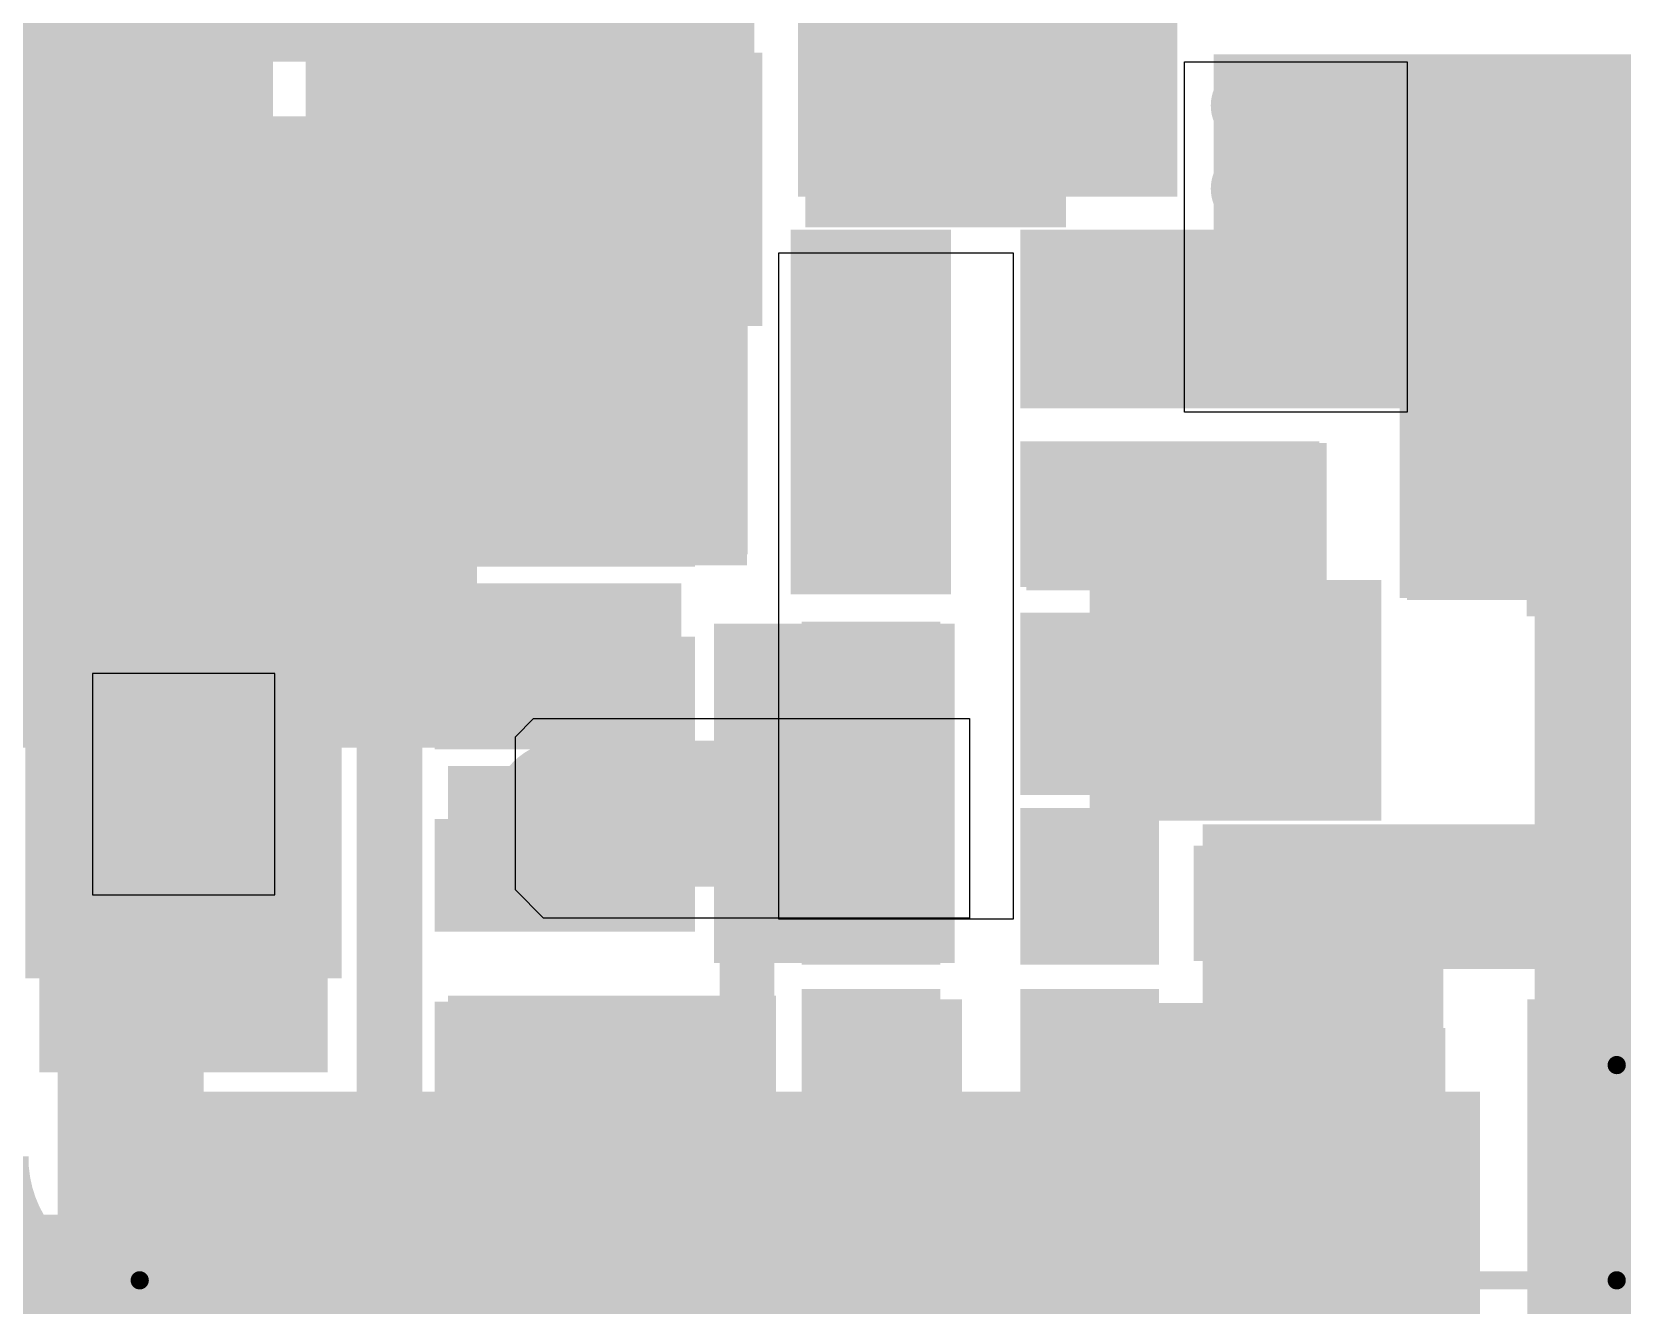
# Model space of a CAD drawing. Header units: millimetres. Extents: x -1.41 to 1.41, y -0.13 to 2.68.
# Drawn here: x 0.2249 to 0.661, y 1.9672 to 2.3162 of the extents above; entities that cross this region are included whole.
import ezdxf

# ---------------------------------------------------------------- set-up
doc = ezdxf.new("R2010")
doc.units = ezdxf.units.MM
doc.header["$MEASUREMENT"] = 0
for name, color, linetype in [('BottomLayer', 5, 'Continuous'), ('BottomPaste', 16, 'Continuous'), ('BottomSolder', 6, 'Continuous'), ('Mechanical2', 216, 'Continuous'), ('TopLayer', 1, 'Continuous'), ('TopOverlay', 2, 'Continuous'), ('TopPaste', 8, 'Continuous'), ('TopSolder', 216, 'Continuous'), ('ViaHoleLayer', 16, 'Continuous')]:
    doc.layers.add(name, color=color, linetype=linetype)

# ---------------------------------------------------------------- blocks, each defined once
blk = doc.blocks.new('SMA_B_14')
at = {"layer": 'BottomLayer'}
for points in [[(-0.12795, 0.03346), (-0.02953, 0.03346), (-0.02953, -0.03346), (-0.12795, -0.03346)], [(0.02953, 0.03346), (0.12795, 0.03346), (0.12795, -0.03346), (0.02953, -0.03346)]]:
    blk.add_hatch(color=5, dxfattribs=at).paths.add_polyline_path(points)
at = {"layer": 'BottomPaste'}
for points in [[(-0.12795, 0.03346), (-0.02953, 0.03346), (-0.02953, -0.03346), (-0.12795, -0.03346)], [(0.02953, 0.03346), (0.12795, 0.03346), (0.12795, -0.03346), (0.02953, -0.03346)]]:
    blk.add_hatch(color=16, dxfattribs=at).paths.add_polyline_path(points)
at = {"layer": 'BottomSolder'}
for points in [[(-0.13195, 0.03746), (-0.02553, 0.03746), (-0.02553, -0.03746), (-0.13195, -0.03746)], [(0.02553, 0.03746), (0.13195, 0.03746), (0.13195, -0.03746), (0.02553, -0.03746)]]:
    blk.add_hatch(color=6, dxfattribs=at).paths.add_polyline_path(points)
blk = doc.blocks.new('8_HTSOP_J_B_18')
at = {"layer": 'BottomLayer'}
for points in [[(-0.13622, 0.08642), (-0.07283, 0.08642), (-0.07283, 0.06358), (-0.13622, 0.06358)], [(0.07283, 0.08642), (0.13622, 0.08642), (0.13622, 0.06358), (0.07283, 0.06358)], [(0.03937, 0.04921), (0.03937, -0.04921), (-0.03937, -0.04921), (-0.03937, 0.04921)], [(-0.13622, 0.03642), (-0.07283, 0.03642), (-0.07283, 0.01358), (-0.13622, 0.01358)], [(0.07283, 0.03642), (0.13622, 0.03642), (0.13622, 0.01358), (0.07283, 0.01358)], [(-0.13622, -0.01358), (-0.07283, -0.01358), (-0.07283, -0.03642), (-0.13622, -0.03642)], [(0.07283, -0.01358), (0.13622, -0.01358), (0.13622, -0.03642), (0.07283, -0.03642)], [(-0.13622, -0.06358), (-0.07283, -0.06358), (-0.07283, -0.08642), (-0.13622, -0.08642)], [(0.07283, -0.06358), (0.13622, -0.06358), (0.13622, -0.08642), (0.07283, -0.08642)]]:
    blk.add_hatch(color=5, dxfattribs=at).paths.add_polyline_path(points)
at = {"layer": 'BottomPaste'}
for points in [[(-0.13622, 0.08642), (-0.07283, 0.08642), (-0.07283, 0.06358), (-0.13622, 0.06358)], [(0.07283, 0.08642), (0.13622, 0.08642), (0.13622, 0.06358), (0.07283, 0.06358)], [(-0.13622, 0.03642), (-0.07283, 0.03642), (-0.07283, 0.01358), (-0.13622, 0.01358)], [(0.07283, 0.03642), (0.13622, 0.03642), (0.13622, 0.01358), (0.07283, 0.01358)], [(-0.13622, -0.01358), (-0.07283, -0.01358), (-0.07283, -0.03642), (-0.13622, -0.03642)], [(0.07283, -0.01358), (0.13622, -0.01358), (0.13622, -0.03642), (0.07283, -0.03642)], [(-0.13622, -0.06358), (-0.07283, -0.06358), (-0.07283, -0.08642), (-0.13622, -0.08642)], [(0.07283, -0.06358), (0.13622, -0.06358), (0.13622, -0.08642), (0.07283, -0.08642)]]:
    blk.add_hatch(color=16, dxfattribs=at).paths.add_polyline_path(points)
at = {"layer": 'BottomSolder'}
for points in [[(-0.14022, 0.09042), (-0.06883, 0.09042), (-0.06883, 0.05958), (-0.14022, 0.05958)], [(0.06883, 0.09042), (0.14022, 0.09042), (0.14022, 0.05958), (0.06883, 0.05958)], [(0.04337, 0.05321), (0.04337, -0.05321), (-0.04337, -0.05321), (-0.04337, 0.05321)], [(-0.14022, 0.04042), (-0.06883, 0.04042), (-0.06883, 0.00958), (-0.14022, 0.00958)], [(0.06883, 0.04042), (0.14022, 0.04042), (0.14022, 0.00958), (0.06883, 0.00958)], [(-0.14022, -0.00958), (-0.06883, -0.00958), (-0.06883, -0.04042), (-0.14022, -0.04042)], [(0.06883, -0.00958), (0.14022, -0.00958), (0.14022, -0.04042), (0.06883, -0.04042)], [(-0.14022, -0.05958), (-0.06883, -0.05958), (-0.06883, -0.09042), (-0.14022, -0.09042)], [(0.06883, -0.05958), (0.14022, -0.05958), (0.14022, -0.09042), (0.06883, -0.09042)]]:
    blk.add_hatch(color=6, dxfattribs=at).paths.add_polyline_path(points)
at = {"layer": 'BottomPaste'}
for p, q in [((0.025, 0.03032), (-0.025, 0.03032)), ((-0.025, 0.03032), (-0.025, -0.03032)), ((0.025, -0.03032), (0.025, 0.03032)), ((-0.025, -0.03032), (0.025, -0.03032))]:
    blk.add_line(p, q, dxfattribs=at)
blk = doc.blocks.new('RES0603_B_24')
at = {"layer": 'BottomLayer'}
for points in [[(-0.045, -0.0175), (-0.045, 0.0175), (-0.015, 0.0175), (-0.015, -0.0175)], [(0.015, -0.0175), (0.015, 0.0175), (0.045, 0.0175), (0.045, -0.0175)]]:
    blk.add_hatch(color=5, dxfattribs=at).paths.add_polyline_path(points)
at = {"layer": 'BottomPaste'}
for points in [[(-0.045, -0.0175), (-0.045, 0.0175), (-0.015, 0.0175), (-0.015, -0.0175)], [(0.015, -0.0175), (0.015, 0.0175), (0.045, 0.0175), (0.045, -0.0175)]]:
    blk.add_hatch(color=16, dxfattribs=at).paths.add_polyline_path(points)
at = {"layer": 'BottomSolder'}
for points in [[(-0.049, -0.0215), (-0.049, 0.0215), (-0.011, 0.0215), (-0.011, -0.0215)], [(0.011, -0.0215), (0.011, 0.0215), (0.049, 0.0215), (0.049, -0.0215)]]:
    blk.add_hatch(color=6, dxfattribs=at).paths.add_polyline_path(points)
blk = doc.blocks.new('RES0603_B_25')
at = {"layer": 'BottomLayer'}
for points in [[(-0.045, -0.0175), (-0.045, 0.0175), (-0.015, 0.0175), (-0.015, -0.0175)], [(0.015, -0.0175), (0.015, 0.0175), (0.045, 0.0175), (0.045, -0.0175)]]:
    blk.add_hatch(color=5, dxfattribs=at).paths.add_polyline_path(points)
at = {"layer": 'BottomPaste'}
for points in [[(-0.045, -0.0175), (-0.045, 0.0175), (-0.015, 0.0175), (-0.015, -0.0175)], [(0.015, -0.0175), (0.015, 0.0175), (0.045, 0.0175), (0.045, -0.0175)]]:
    blk.add_hatch(color=16, dxfattribs=at).paths.add_polyline_path(points)
at = {"layer": 'BottomSolder'}
for points in [[(-0.049, -0.0215), (-0.049, 0.0215), (-0.011, 0.0215), (-0.011, -0.0215)], [(0.011, -0.0215), (0.011, 0.0215), (0.049, 0.0215), (0.049, -0.0215)]]:
    blk.add_hatch(color=6, dxfattribs=at).paths.add_polyline_path(points)
blk = doc.blocks.new('RES0603_B_26')
at = {"layer": 'BottomLayer'}
for points in [[(-0.045, -0.0175), (-0.045, 0.0175), (-0.015, 0.0175), (-0.015, -0.0175)], [(0.015, -0.0175), (0.015, 0.0175), (0.045, 0.0175), (0.045, -0.0175)]]:
    blk.add_hatch(color=5, dxfattribs=at).paths.add_polyline_path(points)
at = {"layer": 'BottomPaste'}
for points in [[(-0.045, -0.0175), (-0.045, 0.0175), (-0.015, 0.0175), (-0.015, -0.0175)], [(0.015, -0.0175), (0.015, 0.0175), (0.045, 0.0175), (0.045, -0.0175)]]:
    blk.add_hatch(color=16, dxfattribs=at).paths.add_polyline_path(points)
at = {"layer": 'BottomSolder'}
for points in [[(-0.049, -0.0215), (-0.049, 0.0215), (-0.011, 0.0215), (-0.011, -0.0215)], [(0.011, -0.0215), (0.011, 0.0215), (0.049, 0.0215), (0.049, -0.0215)]]:
    blk.add_hatch(color=6, dxfattribs=at).paths.add_polyline_path(points)
blk = doc.blocks.new('CAP_0603_B_52')
at = {"layer": 'BottomLayer'}
for points in [[(-0.045, -0.0175), (-0.045, 0.0175), (-0.015, 0.0175), (-0.015, -0.0175)], [(0.015, -0.0175), (0.015, 0.0175), (0.045, 0.0175), (0.045, -0.0175)]]:
    blk.add_hatch(color=5, dxfattribs=at).paths.add_polyline_path(points)
at = {"layer": 'BottomPaste'}
for points in [[(-0.045, -0.0175), (-0.045, 0.0175), (-0.015, 0.0175), (-0.015, -0.0175)], [(0.015, -0.0175), (0.015, 0.0175), (0.045, 0.0175), (0.045, -0.0175)]]:
    blk.add_hatch(color=16, dxfattribs=at).paths.add_polyline_path(points)
at = {"layer": 'BottomSolder'}
for points in [[(-0.04736, -0.01986), (-0.04736, 0.01986), (-0.01264, 0.01986), (-0.01264, -0.01986)], [(0.01264, -0.01986), (0.01264, 0.01986), (0.04736, 0.01986), (0.04736, -0.01986)]]:
    blk.add_hatch(color=6, dxfattribs=at).paths.add_polyline_path(points)
blk = doc.blocks.new('CAP_0603_B_54')
at = {"layer": 'BottomLayer'}
for points in [[(-0.045, -0.0175), (-0.045, 0.0175), (-0.015, 0.0175), (-0.015, -0.0175)], [(0.015, -0.0175), (0.015, 0.0175), (0.045, 0.0175), (0.045, -0.0175)]]:
    blk.add_hatch(color=5, dxfattribs=at).paths.add_polyline_path(points)
at = {"layer": 'BottomPaste'}
for points in [[(-0.045, -0.0175), (-0.045, 0.0175), (-0.015, 0.0175), (-0.015, -0.0175)], [(0.015, -0.0175), (0.015, 0.0175), (0.045, 0.0175), (0.045, -0.0175)]]:
    blk.add_hatch(color=16, dxfattribs=at).paths.add_polyline_path(points)
at = {"layer": 'BottomSolder'}
for points in [[(-0.04736, -0.01986), (-0.04736, 0.01986), (-0.01264, 0.01986), (-0.01264, -0.01986)], [(0.01264, -0.01986), (0.01264, 0.01986), (0.04736, 0.01986), (0.04736, -0.01986)]]:
    blk.add_hatch(color=6, dxfattribs=at).paths.add_polyline_path(points)
blk = doc.blocks.new('CAP1206_B_107')
at = {"layer": 'BottomLayer'}
for points in [[(-0.08, 0.035), (-0.02, 0.035), (-0.02, -0.035), (-0.08, -0.035)], [(0.02, 0.035), (0.08, 0.035), (0.08, -0.035), (0.02, -0.035)]]:
    blk.add_hatch(color=5, dxfattribs=at).paths.add_polyline_path(points)
at = {"layer": 'BottomPaste'}
for points in [[(-0.08, 0.035), (-0.02, 0.035), (-0.02, -0.035), (-0.08, -0.035)], [(0.02, 0.035), (0.08, 0.035), (0.08, -0.035), (0.02, -0.035)]]:
    blk.add_hatch(color=16, dxfattribs=at).paths.add_polyline_path(points)
at = {"layer": 'BottomSolder'}
for points in [[(-0.084, 0.039), (-0.016, 0.039), (-0.016, -0.039), (-0.084, -0.039)], [(0.016, 0.039), (0.084, 0.039), (0.084, -0.039), (0.016, -0.039)]]:
    blk.add_hatch(color=6, dxfattribs=at).paths.add_polyline_path(points)
blk = doc.blocks.new('SLF12575T_221M1R3_PF_126')
at = {"layer": 'TopLayer'}
for points in [[(-0.26969, 0.06299), (-0.16732, 0.06299), (-0.16732, -0.06299), (-0.26969, -0.06299)], [(0.16732, 0.06299), (0.26969, 0.06299), (0.26969, -0.06299), (0.16732, -0.06299)]]:
    blk.add_hatch(color=1, dxfattribs=at).paths.add_polyline_path(points)
at = {"layer": 'TopPaste'}
for points in [[(-0.26969, 0.06299), (-0.16732, 0.06299), (-0.16732, -0.06299), (-0.26969, -0.06299)], [(0.16732, 0.06299), (0.26969, 0.06299), (0.26969, -0.06299), (0.16732, -0.06299)]]:
    blk.add_hatch(color=8, dxfattribs=at).paths.add_polyline_path(points)
at = {"layer": 'TopSolder'}
for points in [[(-0.27369, 0.06699), (-0.16332, 0.06699), (-0.16332, -0.06699), (-0.27369, -0.06699)], [(0.16332, 0.06699), (0.27369, 0.06699), (0.27369, -0.06699), (0.16332, -0.06699)]]:
    blk.add_hatch(color=216, dxfattribs=at).paths.add_polyline_path(points)
at = {"layer": 'TopOverlay', "const_width": 0.005}
for points in [[(-0.188, 0.249), (-0.188, 0.19)], [(0.217, 0.249), (-0.188, 0.249)], [(-0.188, 0.19), (-0.248, 0.19)]]:
    blk.add_lwpolyline(points, dxfattribs=at)
at = {"layer": 'TopOverlay', "const_width": 0.0025}
for points in [[(-0.18925, 0.249, 1), (-0.18675, 0.249, 1)], [(-0.18925, 0.249, 1), (-0.18675, 0.249, 1)], [(0.21575, 0.249, 1), (0.21825, 0.249, 1)], [(0.21575, 0.249, 1), (0.21825, 0.249, 1)], [(-0.18925, 0.19, 1), (-0.18675, 0.19, 1)], [(-0.18925, 0.19, 1), (-0.18675, 0.19, 1)]]:
    blk.add_lwpolyline(points, format="xyb", close=True, dxfattribs=at)
at = {"layer": 'TopOverlay', "const_width": 0.005}
blk.add_lwpolyline([(0.217, 0.249, -0.414214), (0.25, 0.215)], format="xyb", dxfattribs=at)
blk = doc.blocks.new('RES0603_B_155')
at = {"layer": 'BottomLayer'}
for points in [[(-0.045, -0.0175), (-0.045, 0.0175), (-0.015, 0.0175), (-0.015, -0.0175)], [(0.015, -0.0175), (0.015, 0.0175), (0.045, 0.0175), (0.045, -0.0175)]]:
    blk.add_hatch(color=5, dxfattribs=at).paths.add_polyline_path(points)
at = {"layer": 'BottomPaste'}
for points in [[(-0.045, -0.0175), (-0.045, 0.0175), (-0.015, 0.0175), (-0.015, -0.0175)], [(0.015, -0.0175), (0.015, 0.0175), (0.045, 0.0175), (0.045, -0.0175)]]:
    blk.add_hatch(color=16, dxfattribs=at).paths.add_polyline_path(points)
at = {"layer": 'BottomSolder'}
for points in [[(-0.049, -0.0215), (-0.049, 0.0215), (-0.011, 0.0215), (-0.011, -0.0215)], [(0.011, -0.0215), (0.011, 0.0215), (0.049, 0.0215), (0.049, -0.0215)]]:
    blk.add_hatch(color=6, dxfattribs=at).paths.add_polyline_path(points)
blk = doc.blocks.new('SOIC_8_B_162')
at = {"layer": 'BottomLayer'}
for points in [[(-0.13681, 0.06319), (-0.13681, 0.08681), (-0.07579, 0.08681), (-0.07579, 0.06319)], [(0.07579, 0.06319), (0.07579, 0.08681), (0.13681, 0.08681), (0.13681, 0.06319)], [(-0.13681, 0.01319), (-0.13681, 0.03681), (-0.07579, 0.03681), (-0.07579, 0.01319)], [(0.07579, 0.01319), (0.07579, 0.03681), (0.13681, 0.03681), (0.13681, 0.01319)], [(-0.13681, -0.03681), (-0.13681, -0.01319), (-0.07579, -0.01319), (-0.07579, -0.03681)], [(0.07579, -0.03681), (0.07579, -0.01319), (0.13681, -0.01319), (0.13681, -0.03681)], [(-0.13681, -0.08681), (-0.13681, -0.06319), (-0.07579, -0.06319), (-0.07579, -0.08681)], [(0.07579, -0.08681), (0.07579, -0.06319), (0.13681, -0.06319), (0.13681, -0.08681)]]:
    blk.add_hatch(color=5, dxfattribs=at).paths.add_polyline_path(points)
at = {"layer": 'BottomPaste'}
for points in [[(-0.13681, 0.06319), (-0.13681, 0.08681), (-0.07579, 0.08681), (-0.07579, 0.06319)], [(0.07579, 0.06319), (0.07579, 0.08681), (0.13681, 0.08681), (0.13681, 0.06319)], [(-0.13681, 0.01319), (-0.13681, 0.03681), (-0.07579, 0.03681), (-0.07579, 0.01319)], [(0.07579, 0.01319), (0.07579, 0.03681), (0.13681, 0.03681), (0.13681, 0.01319)], [(-0.13681, -0.03681), (-0.13681, -0.01319), (-0.07579, -0.01319), (-0.07579, -0.03681)], [(0.07579, -0.03681), (0.07579, -0.01319), (0.13681, -0.01319), (0.13681, -0.03681)], [(-0.13681, -0.08681), (-0.13681, -0.06319), (-0.07579, -0.06319), (-0.07579, -0.08681)], [(0.07579, -0.08681), (0.07579, -0.06319), (0.13681, -0.06319), (0.13681, -0.08681)]]:
    blk.add_hatch(color=16, dxfattribs=at).paths.add_polyline_path(points)
at = {"layer": 'BottomSolder'}
for points in [[(-0.14081, 0.05919), (-0.14081, 0.09081), (-0.07179, 0.09081), (-0.07179, 0.05919)], [(0.07179, 0.05919), (0.07179, 0.09081), (0.14081, 0.09081), (0.14081, 0.05919)], [(-0.14081, 0.00919), (-0.14081, 0.04081), (-0.07179, 0.04081), (-0.07179, 0.00919)], [(0.07179, 0.00919), (0.07179, 0.04081), (0.14081, 0.04081), (0.14081, 0.00919)], [(-0.14081, -0.04081), (-0.14081, -0.00919), (-0.07179, -0.00919), (-0.07179, -0.04081)], [(0.07179, -0.04081), (0.07179, -0.00919), (0.14081, -0.00919), (0.14081, -0.04081)], [(-0.14081, -0.09081), (-0.14081, -0.05919), (-0.07179, -0.05919), (-0.07179, -0.09081)], [(0.07179, -0.09081), (0.07179, -0.05919), (0.14081, -0.05919), (0.14081, -0.09081)]]:
    blk.add_hatch(color=6, dxfattribs=at).paths.add_polyline_path(points)

msp = doc.modelspace()

# ---------------------------------------------------------------- hatches: boundary and pattern name
at = {"layer": 'BottomLayer'}
for points in [[(0.3, 2.173), (0.42117, 2.173), (0.42117, 2.543), (0.3, 2.543)], [(0.435, 2.271), (0.539, 2.271), (0.539, 2.326), (0.435, 2.326)], [(-0.02, 2.238), (0.291, 2.238), (0.291, 2.311), (-0.02, 2.311)], [(0.227, 2.152), (0.291, 2.152), (0.291, 2.309), (0.227, 2.309)], [(0.549, 2.216), (0.706, 2.216), (0.706, 2.31), (0.549, 2.31)], [(0.6, 2.165), (0.638, 2.165), (0.638, 2.308), (0.6, 2.308)], [(0.433, 2.162), (0.477, 2.162), (0.477, 2.262), (0.433, 2.262)], [(0.605, 2.262), (0.496, 2.262), (0.496, 2.213), (0.605, 2.213)], [(0.6, 2.161), (0.706, 2.161), (0.706, 2.218), (0.6, 2.218)], [(0.496, 2.164), (0.578, 2.164), (0.578, 2.204), (0.496, 2.204)], [(0.339, 2.123), (0.403, 2.123), (0.403, 2.165), (0.339, 2.165)], [(0.496, 2.107), (0.59, 2.107), (0.59, 2.157), (0.496, 2.157)], [(0.412, 2.061), (0.478, 2.061), (0.478, 2.154), (0.412, 2.154)], [(0.339, 2.073), (0.403, 2.073), (0.403, 2.115), (0.339, 2.115)], [(0.227, 2.031), (0.306, 2.031), (0.306, 2.103), (0.227, 2.103)], [(0.546, 2.05937), (0.823, 2.05937), (0.823, 2.099), (0.546, 2.099)], [(0.546, 2.02737), (0.612, 2.02737), (0.612, 2.09637), (0.546, 2.09637)], [(0.339, 2), (0.429, 2), (0.429, 2.052), (0.339, 2.052)], [(0.48, 1.91537), (0.48, 2.051), (0.437, 2.051), (0.437, 1.91537)], [(0.497, 2.013), (0.612, 2.013), (0.612, 2.05), (0.497, 2.05)], [(0.635, 1.964), (0.745, 1.964), (0.745, 2.051), (0.635, 2.051)], [(0.614, 1.99871), (0.438, 1.99871), (0.438, 1.954), (0.614, 1.954)]]:
    msp.add_hatch(color=5, dxfattribs=at).paths.add_polyline_path(points)
h = msp.add_hatch(color=5, dxfattribs=at)
edge = h.paths.add_edge_path()
edge.add_arc((0.45387, 2.308), 0.01181, 0, 360)
h = msp.add_hatch(color=5, dxfattribs=at)
edge = h.paths.add_edge_path()
edge.add_arc((0.47999, 2.308), 0.01181, 0, 360)
h = msp.add_hatch(color=5, dxfattribs=at)
edge = h.paths.add_edge_path()
edge.add_arc((0.56, 2.296), 0.01181, 0, 360)
h = msp.add_hatch(color=5, dxfattribs=at)
edge = h.paths.add_edge_path()
edge.add_arc((0.584, 2.296), 0.01181, 0, 360)
h = msp.add_hatch(color=5, dxfattribs=at)
edge = h.paths.add_edge_path()
edge.add_arc((0.45387, 2.283), 0.01181, 0, 360)
h = msp.add_hatch(color=5, dxfattribs=at)
edge = h.paths.add_edge_path()
edge.add_arc((0.47999, 2.283), 0.01181, 0, 360)
h = msp.add_hatch(color=5, dxfattribs=at)
edge = h.paths.add_edge_path()
edge.add_arc((0.56, 2.27322), 0.01181, 0, 360)
h = msp.add_hatch(color=5, dxfattribs=at)
edge = h.paths.add_edge_path()
edge.add_arc((0.584, 2.27322), 0.01181, 0, 360)
h = msp.add_hatch(color=5, dxfattribs=at)
edge = h.paths.add_edge_path()
edge.add_arc((0.56, 2.25044), 0.01181, 0, 360)
h = msp.add_hatch(color=5, dxfattribs=at)
edge = h.paths.add_edge_path()
edge.add_arc((0.584, 2.25044), 0.01181, 0, 360)
h = msp.add_hatch(color=5, dxfattribs=at)
edge = h.paths.add_edge_path()
edge.add_arc((0.45531, 2.24347), 0.01181, 0, 360)
h = msp.add_hatch(color=5, dxfattribs=at)
edge = h.paths.add_edge_path()
edge.add_arc((0.56, 2.22766), 0.01181, 0, 360)
h = msp.add_hatch(color=5, dxfattribs=at)
edge = h.paths.add_edge_path()
edge.add_arc((0.584, 2.22766), 0.01181, 0, 360)
h = msp.add_hatch(color=5, dxfattribs=at)
edge = h.paths.add_edge_path()
edge.add_arc((0.455, 2.216), 0.01181, 0, 360)
h = msp.add_hatch(color=5, dxfattribs=at)
edge = h.paths.add_edge_path()
edge.add_arc((0.37106, 2.15094), 0.01181, 0, 360)
h = msp.add_hatch(color=5, dxfattribs=at)
edge = h.paths.add_edge_path()
edge.add_arc((0.548, 2.144), 0.01181, 0, 360)
h = msp.add_hatch(color=5, dxfattribs=at)
edge = h.paths.add_edge_path()
edge.add_arc((0.574, 2.144), 0.01181, 0, 360)
h = msp.add_hatch(color=5, dxfattribs=at)
edge = h.paths.add_edge_path()
edge.add_arc((0.548, 2.119), 0.01181, 0, 360)
h = msp.add_hatch(color=5, dxfattribs=at)
edge = h.paths.add_edge_path()
edge.add_arc((0.574, 2.119), 0.01181, 0, 360)
h = msp.add_hatch(color=5, dxfattribs=at)
edge = h.paths.add_edge_path()
edge.add_arc((0.2918, 2.10084), 0.01181, 0, 360)
h = msp.add_hatch(color=5, dxfattribs=at)
edge = h.paths.add_edge_path()
edge.add_arc((0.37106, 2.10194), 0.01181, 0, 360)
h = msp.add_hatch(color=5, dxfattribs=at)
edge = h.paths.add_edge_path()
edge.add_arc((0.515, 2.081), 0.01181, 0, 360)
h = msp.add_hatch(color=5, dxfattribs=at)
edge = h.paths.add_edge_path()
edge.add_arc((0.2918, 2.07592), 0.01181, 0, 360)
h = msp.add_hatch(color=5, dxfattribs=at)
edge = h.paths.add_edge_path()
edge.add_arc((0.2918, 2.051), 0.01181, 0, 360)
h = msp.add_hatch(color=5, dxfattribs=at)
edge = h.paths.add_edge_path()
edge.add_arc((0.648, 2.033), 0.01181, 0, 360)
h = msp.add_hatch(color=5, dxfattribs=at)
edge = h.paths.add_edge_path()
edge.add_arc((0.648, 2.0075), 0.01181, 0, 360)
h = msp.add_hatch(color=5, dxfattribs=at)
edge = h.paths.add_edge_path()
edge.add_arc((0.648, 1.982), 0.01181, 0, 360)
at = {"layer": 'BottomSolder'}
h = msp.add_hatch(color=6, dxfattribs=at)
edge = h.paths.add_edge_path()
edge.add_arc((0.45387, 2.308), 0.00591, 0, 360)
h = msp.add_hatch(color=6, dxfattribs=at)
edge = h.paths.add_edge_path()
edge.add_arc((0.47999, 2.308), 0.00591, 0, 360)
h = msp.add_hatch(color=6, dxfattribs=at)
edge = h.paths.add_edge_path()
edge.add_arc((0.56, 2.296), 0.00591, 0, 360)
h = msp.add_hatch(color=6, dxfattribs=at)
edge = h.paths.add_edge_path()
edge.add_arc((0.584, 2.296), 0.00591, 0, 360)
h = msp.add_hatch(color=6, dxfattribs=at)
edge = h.paths.add_edge_path()
edge.add_arc((0.45387, 2.283), 0.00591, 0, 360)
h = msp.add_hatch(color=6, dxfattribs=at)
edge = h.paths.add_edge_path()
edge.add_arc((0.47999, 2.283), 0.00591, 0, 360)
h = msp.add_hatch(color=6, dxfattribs=at)
edge = h.paths.add_edge_path()
edge.add_arc((0.56, 2.27322), 0.00591, 0, 360)
h = msp.add_hatch(color=6, dxfattribs=at)
edge = h.paths.add_edge_path()
edge.add_arc((0.584, 2.27322), 0.00591, 0, 360)
h = msp.add_hatch(color=6, dxfattribs=at)
edge = h.paths.add_edge_path()
edge.add_arc((0.56, 2.25044), 0.00591, 0, 360)
h = msp.add_hatch(color=6, dxfattribs=at)
edge = h.paths.add_edge_path()
edge.add_arc((0.584, 2.25044), 0.00591, 0, 360)
h = msp.add_hatch(color=6, dxfattribs=at)
edge = h.paths.add_edge_path()
edge.add_arc((0.45531, 2.24347), 0.00591, 0, 360)
h = msp.add_hatch(color=6, dxfattribs=at)
edge = h.paths.add_edge_path()
edge.add_arc((0.56, 2.22766), 0.00591, 0, 360)
h = msp.add_hatch(color=6, dxfattribs=at)
edge = h.paths.add_edge_path()
edge.add_arc((0.584, 2.22766), 0.00591, 0, 360)
h = msp.add_hatch(color=6, dxfattribs=at)
edge = h.paths.add_edge_path()
edge.add_arc((0.455, 2.216), 0.00591, 0, 360)
h = msp.add_hatch(color=6, dxfattribs=at)
edge = h.paths.add_edge_path()
edge.add_arc((0.37106, 2.15094), 0.00591, 0, 360)
h = msp.add_hatch(color=6, dxfattribs=at)
edge = h.paths.add_edge_path()
edge.add_arc((0.548, 2.144), 0.00591, 0, 360)
h = msp.add_hatch(color=6, dxfattribs=at)
edge = h.paths.add_edge_path()
edge.add_arc((0.574, 2.144), 0.00591, 0, 360)
h = msp.add_hatch(color=6, dxfattribs=at)
edge = h.paths.add_edge_path()
edge.add_arc((0.548, 2.119), 0.00591, 0, 360)
h = msp.add_hatch(color=6, dxfattribs=at)
edge = h.paths.add_edge_path()
edge.add_arc((0.574, 2.119), 0.00591, 0, 360)
h = msp.add_hatch(color=6, dxfattribs=at)
edge = h.paths.add_edge_path()
edge.add_arc((0.2918, 2.10084), 0.00591, 0, 360)
h = msp.add_hatch(color=6, dxfattribs=at)
edge = h.paths.add_edge_path()
edge.add_arc((0.37106, 2.10194), 0.00591, 0, 360)
h = msp.add_hatch(color=6, dxfattribs=at)
edge = h.paths.add_edge_path()
edge.add_arc((0.515, 2.081), 0.00591, 0, 360)
h = msp.add_hatch(color=6, dxfattribs=at)
edge = h.paths.add_edge_path()
edge.add_arc((0.2918, 2.07592), 0.00591, 0, 360)
h = msp.add_hatch(color=6, dxfattribs=at)
edge = h.paths.add_edge_path()
edge.add_arc((0.2918, 2.051), 0.00591, 0, 360)
h = msp.add_hatch(color=6, dxfattribs=at)
edge = h.paths.add_edge_path()
edge.add_arc((0.648, 2.033), 0.00591, 0, 360)
h = msp.add_hatch(color=6, dxfattribs=at)
edge = h.paths.add_edge_path()
edge.add_arc((0.648, 2.0075), 0.00591, 0, 360)
h = msp.add_hatch(color=6, dxfattribs=at)
edge = h.paths.add_edge_path()
edge.add_arc((0.648, 1.982), 0.00591, 0, 360)
at = {"layer": 'TopLayer'}
for points in [[(0.219, 2.308), (0.304, 2.308), (0.304, 2.499), (0.219, 2.499)], [(0.423, 2.308), (0.423, 2.396), (0.242, 2.396), (0.242, 2.308)], [(0.437, 2.26266), (0.5085, 2.26266), (0.5085, 2.372), (0.437, 2.372)], [(0.637, 1.968), (0.768, 1.968), (0.768, 2.306), (0.637, 2.306)], [(0.2, 2.12), (0.347, 2.12), (0.347, 2.293), (0.2, 2.293)], [(0.34, 2.17), (0.421, 2.17), (0.421, 2.293), (0.34, 2.293)], [(0.515, 2.1), (0.595, 2.1), (0.595, 2.166), (0.515, 2.166)], [(0.26787, 2.02572), (0.26787, 1.902), (0.622, 1.902), (0.622, 2.02572)], [(0.29, 1.748), (0.29, 1.992), (0.206, 1.992), (0.206, 1.748)]]:
    msp.add_hatch(color=1, dxfattribs=at).paths.add_polyline_path(points)
h = msp.add_hatch(color=1, dxfattribs=at)
edge = h.paths.add_edge_path()
edge.add_arc((0.45387, 2.308), 0.01181, 0, 360)
h = msp.add_hatch(color=1, dxfattribs=at)
edge = h.paths.add_edge_path()
edge.add_arc((0.47999, 2.308), 0.01181, 0, 360)
h = msp.add_hatch(color=1, dxfattribs=at)
edge = h.paths.add_edge_path()
edge.add_arc((0.56, 2.296), 0.01181, 0, 360)
h = msp.add_hatch(color=1, dxfattribs=at)
edge = h.paths.add_edge_path()
edge.add_arc((0.584, 2.296), 0.01181, 0, 360)
h = msp.add_hatch(color=1, dxfattribs=at)
edge = h.paths.add_edge_path()
edge.add_arc((0.45387, 2.283), 0.01181, 0, 360)
h = msp.add_hatch(color=1, dxfattribs=at)
edge = h.paths.add_edge_path()
edge.add_arc((0.47999, 2.283), 0.01181, 0, 360)
h = msp.add_hatch(color=1, dxfattribs=at)
edge = h.paths.add_edge_path()
edge.add_arc((0.56, 2.27322), 0.01181, 0, 360)
h = msp.add_hatch(color=1, dxfattribs=at)
edge = h.paths.add_edge_path()
edge.add_arc((0.584, 2.27322), 0.01181, 0, 360)
h = msp.add_hatch(color=1, dxfattribs=at)
edge = h.paths.add_edge_path()
edge.add_arc((0.56, 2.25044), 0.01181, 0, 360)
h = msp.add_hatch(color=1, dxfattribs=at)
edge = h.paths.add_edge_path()
edge.add_arc((0.584, 2.25044), 0.01181, 0, 360)
h = msp.add_hatch(color=1, dxfattribs=at)
edge = h.paths.add_edge_path()
edge.add_arc((0.45531, 2.24347), 0.01181, 0, 360)
h = msp.add_hatch(color=1, dxfattribs=at)
edge = h.paths.add_edge_path()
edge.add_arc((0.56, 2.22766), 0.01181, 0, 360)
h = msp.add_hatch(color=1, dxfattribs=at)
edge = h.paths.add_edge_path()
edge.add_arc((0.584, 2.22766), 0.01181, 0, 360)
h = msp.add_hatch(color=1, dxfattribs=at)
edge = h.paths.add_edge_path()
edge.add_arc((0.455, 2.216), 0.01181, 0, 360)
h = msp.add_hatch(color=1, dxfattribs=at)
edge = h.paths.add_edge_path()
edge.add_arc((0.37106, 2.15094), 0.01181, 0, 360)
h = msp.add_hatch(color=1, dxfattribs=at)
edge = h.paths.add_edge_path()
edge.add_arc((0.548, 2.144), 0.01181, 0, 360)
h = msp.add_hatch(color=1, dxfattribs=at)
edge = h.paths.add_edge_path()
edge.add_arc((0.574, 2.144), 0.01181, 0, 360)
h = msp.add_hatch(color=1, dxfattribs=at)
edge = h.paths.add_edge_path()
edge.add_arc((0.548, 2.119), 0.01181, 0, 360)
h = msp.add_hatch(color=1, dxfattribs=at)
edge = h.paths.add_edge_path()
edge.add_arc((0.574, 2.119), 0.01181, 0, 360)
h = msp.add_hatch(color=1, dxfattribs=at)
edge = h.paths.add_edge_path()
edge.add_arc((0.2918, 2.10084), 0.01181, 0, 360)
h = msp.add_hatch(color=1, dxfattribs=at)
edge = h.paths.add_edge_path()
edge.add_arc((0.37106, 2.10194), 0.01181, 0, 360)
h = msp.add_hatch(color=1, dxfattribs=at)
edge = h.paths.add_edge_path()
edge.add_arc((0.515, 2.081), 0.01181, 0, 360)
h = msp.add_hatch(color=1, dxfattribs=at)
edge = h.paths.add_edge_path()
edge.add_arc((0.2918, 2.07592), 0.01181, 0, 360)
h = msp.add_hatch(color=1, dxfattribs=at)
edge = h.paths.add_edge_path()
edge.add_arc((0.2918, 2.051), 0.01181, 0, 360)
h = msp.add_hatch(color=1, dxfattribs=at)
edge = h.paths.add_edge_path()
edge.add_arc((0.648, 2.033), 0.01181, 0, 360)
h = msp.add_hatch(color=1, dxfattribs=at)
edge = h.paths.add_edge_path()
edge.add_arc((0.648, 2.0075), 0.01181, 0, 360)
h = msp.add_hatch(color=1, dxfattribs=at)
edge = h.paths.add_edge_path()
edge.add_arc((0.648, 1.982), 0.01181, 0, 360)
at = {"layer": 'TopSolder'}
h = msp.add_hatch(color=216, dxfattribs=at)
edge = h.paths.add_edge_path()
edge.add_arc((0.45387, 2.308), 0.00591, 0, 360)
h = msp.add_hatch(color=216, dxfattribs=at)
edge = h.paths.add_edge_path()
edge.add_arc((0.47999, 2.308), 0.00591, 0, 360)
h = msp.add_hatch(color=216, dxfattribs=at)
edge = h.paths.add_edge_path()
edge.add_arc((0.56, 2.296), 0.00591, 0, 360)
h = msp.add_hatch(color=216, dxfattribs=at)
edge = h.paths.add_edge_path()
edge.add_arc((0.584, 2.296), 0.00591, 0, 360)
h = msp.add_hatch(color=216, dxfattribs=at)
edge = h.paths.add_edge_path()
edge.add_arc((0.45387, 2.283), 0.00591, 0, 360)
h = msp.add_hatch(color=216, dxfattribs=at)
edge = h.paths.add_edge_path()
edge.add_arc((0.47999, 2.283), 0.00591, 0, 360)
h = msp.add_hatch(color=216, dxfattribs=at)
edge = h.paths.add_edge_path()
edge.add_arc((0.56, 2.27322), 0.00591, 0, 360)
h = msp.add_hatch(color=216, dxfattribs=at)
edge = h.paths.add_edge_path()
edge.add_arc((0.584, 2.27322), 0.00591, 0, 360)
h = msp.add_hatch(color=216, dxfattribs=at)
edge = h.paths.add_edge_path()
edge.add_arc((0.56, 2.25044), 0.00591, 0, 360)
h = msp.add_hatch(color=216, dxfattribs=at)
edge = h.paths.add_edge_path()
edge.add_arc((0.584, 2.25044), 0.00591, 0, 360)
h = msp.add_hatch(color=216, dxfattribs=at)
edge = h.paths.add_edge_path()
edge.add_arc((0.45531, 2.24347), 0.00591, 0, 360)
h = msp.add_hatch(color=216, dxfattribs=at)
edge = h.paths.add_edge_path()
edge.add_arc((0.56, 2.22766), 0.00591, 0, 360)
h = msp.add_hatch(color=216, dxfattribs=at)
edge = h.paths.add_edge_path()
edge.add_arc((0.584, 2.22766), 0.00591, 0, 360)
h = msp.add_hatch(color=216, dxfattribs=at)
edge = h.paths.add_edge_path()
edge.add_arc((0.455, 2.216), 0.00591, 0, 360)
h = msp.add_hatch(color=216, dxfattribs=at)
edge = h.paths.add_edge_path()
edge.add_arc((0.37106, 2.15094), 0.00591, 0, 360)
h = msp.add_hatch(color=216, dxfattribs=at)
edge = h.paths.add_edge_path()
edge.add_arc((0.548, 2.144), 0.00591, 0, 360)
h = msp.add_hatch(color=216, dxfattribs=at)
edge = h.paths.add_edge_path()
edge.add_arc((0.574, 2.144), 0.00591, 0, 360)
h = msp.add_hatch(color=216, dxfattribs=at)
edge = h.paths.add_edge_path()
edge.add_arc((0.548, 2.119), 0.00591, 0, 360)
h = msp.add_hatch(color=216, dxfattribs=at)
edge = h.paths.add_edge_path()
edge.add_arc((0.574, 2.119), 0.00591, 0, 360)
h = msp.add_hatch(color=216, dxfattribs=at)
edge = h.paths.add_edge_path()
edge.add_arc((0.2918, 2.10084), 0.00591, 0, 360)
h = msp.add_hatch(color=216, dxfattribs=at)
edge = h.paths.add_edge_path()
edge.add_arc((0.37106, 2.10194), 0.00591, 0, 360)
h = msp.add_hatch(color=216, dxfattribs=at)
edge = h.paths.add_edge_path()
edge.add_arc((0.515, 2.081), 0.00591, 0, 360)
h = msp.add_hatch(color=216, dxfattribs=at)
edge = h.paths.add_edge_path()
edge.add_arc((0.2918, 2.07592), 0.00591, 0, 360)
h = msp.add_hatch(color=216, dxfattribs=at)
edge = h.paths.add_edge_path()
edge.add_arc((0.2918, 2.051), 0.00591, 0, 360)
h = msp.add_hatch(color=216, dxfattribs=at)
edge = h.paths.add_edge_path()
edge.add_arc((0.648, 2.033), 0.00591, 0, 360)
h = msp.add_hatch(color=216, dxfattribs=at)
edge = h.paths.add_edge_path()
edge.add_arc((0.648, 2.0075), 0.00591, 0, 360)
h = msp.add_hatch(color=216, dxfattribs=at)
edge = h.paths.add_edge_path()
edge.add_arc((0.648, 1.982), 0.00591, 0, 360)
at = {"layer": 'ViaHoleLayer'}
h = msp.add_hatch(color=16, dxfattribs=at)
edge = h.paths.add_edge_path()
edge.add_arc((0.45387, 2.308), 0.00591, 0, 360)
h = msp.add_hatch(color=16, dxfattribs=at)
edge = h.paths.add_edge_path()
edge.add_arc((0.47999, 2.308), 0.00591, 0, 360)
h = msp.add_hatch(color=16, dxfattribs=at)
edge = h.paths.add_edge_path()
edge.add_arc((0.56, 2.296), 0.00591, 0, 360)
h = msp.add_hatch(color=16, dxfattribs=at)
edge = h.paths.add_edge_path()
edge.add_arc((0.584, 2.296), 0.00591, 0, 360)
h = msp.add_hatch(color=16, dxfattribs=at)
edge = h.paths.add_edge_path()
edge.add_arc((0.45387, 2.283), 0.00591, 0, 360)
h = msp.add_hatch(color=16, dxfattribs=at)
edge = h.paths.add_edge_path()
edge.add_arc((0.47999, 2.283), 0.00591, 0, 360)
h = msp.add_hatch(color=16, dxfattribs=at)
edge = h.paths.add_edge_path()
edge.add_arc((0.56, 2.27322), 0.00591, 0, 360)
h = msp.add_hatch(color=16, dxfattribs=at)
edge = h.paths.add_edge_path()
edge.add_arc((0.584, 2.27322), 0.00591, 0, 360)
h = msp.add_hatch(color=16, dxfattribs=at)
edge = h.paths.add_edge_path()
edge.add_arc((0.56, 2.25044), 0.00591, 0, 360)
h = msp.add_hatch(color=16, dxfattribs=at)
edge = h.paths.add_edge_path()
edge.add_arc((0.584, 2.25044), 0.00591, 0, 360)
h = msp.add_hatch(color=16, dxfattribs=at)
edge = h.paths.add_edge_path()
edge.add_arc((0.45531, 2.24347), 0.00591, 0, 360)
h = msp.add_hatch(color=16, dxfattribs=at)
edge = h.paths.add_edge_path()
edge.add_arc((0.56, 2.22766), 0.00591, 0, 360)
h = msp.add_hatch(color=16, dxfattribs=at)
edge = h.paths.add_edge_path()
edge.add_arc((0.584, 2.22766), 0.00591, 0, 360)
h = msp.add_hatch(color=16, dxfattribs=at)
edge = h.paths.add_edge_path()
edge.add_arc((0.455, 2.216), 0.00591, 0, 360)
h = msp.add_hatch(color=16, dxfattribs=at)
edge = h.paths.add_edge_path()
edge.add_arc((0.37106, 2.15094), 0.00591, 0, 360)
h = msp.add_hatch(color=16, dxfattribs=at)
edge = h.paths.add_edge_path()
edge.add_arc((0.548, 2.144), 0.00591, 0, 360)
h = msp.add_hatch(color=16, dxfattribs=at)
edge = h.paths.add_edge_path()
edge.add_arc((0.574, 2.144), 0.00591, 0, 360)
h = msp.add_hatch(color=16, dxfattribs=at)
edge = h.paths.add_edge_path()
edge.add_arc((0.548, 2.119), 0.00591, 0, 360)
h = msp.add_hatch(color=16, dxfattribs=at)
edge = h.paths.add_edge_path()
edge.add_arc((0.574, 2.119), 0.00591, 0, 360)
h = msp.add_hatch(color=16, dxfattribs=at)
edge = h.paths.add_edge_path()
edge.add_arc((0.2918, 2.10084), 0.00591, 0, 360)
h = msp.add_hatch(color=16, dxfattribs=at)
edge = h.paths.add_edge_path()
edge.add_arc((0.37106, 2.10194), 0.00591, 0, 360)
h = msp.add_hatch(color=16, dxfattribs=at)
edge = h.paths.add_edge_path()
edge.add_arc((0.515, 2.081), 0.00591, 0, 360)
h = msp.add_hatch(color=16, dxfattribs=at)
edge = h.paths.add_edge_path()
edge.add_arc((0.2918, 2.07592), 0.00591, 0, 360)
h = msp.add_hatch(color=16, dxfattribs=at)
edge = h.paths.add_edge_path()
edge.add_arc((0.2918, 2.051), 0.00591, 0, 360)
h = msp.add_hatch(color=16, dxfattribs=at)
edge = h.paths.add_edge_path()
edge.add_arc((0.648, 2.033), 0.00591, 0, 360)
h = msp.add_hatch(color=16, dxfattribs=at)
edge = h.paths.add_edge_path()
edge.add_arc((0.648, 2.0075), 0.00591, 0, 360)
h = msp.add_hatch(color=16, dxfattribs=at)
edge = h.paths.add_edge_path()
edge.add_arc((0.648, 1.982), 0.00591, 0, 360)

# ---------------------------------------------------------------- linework, layer by layer
at = {"layer": 'BottomLayer'}
for points, const_width in [([(0.323, 2.018), (0.323, 2.32242)], 0.018), ([(0.455, 2.215), (0.45531, 2.21469)], 0.022), ([(0.45531, 2.18569), (0.45531, 2.21469)], 0.022), ([(0.45531, 2.18569), (0.456, 2.185)], 0.022), ([(0.37106, 2.135), (0.37106, 2.15094)], 0.008), ([(0.26653, 2.11), (0.2918, 2.08472)], 0.01), ([(0.421, 2.084), (0.444, 2.107)], 0.015), ([(0.444, 2.093), (0.444, 2.107)], 0.015), ([(0.37106, 2.085), (0.37106, 2.10194)], 0.008), ([(0.514, 2.082), (0.514, 2.083)], 0.022), ([(0.2918, 2.051), (0.2918, 2.08472)], 0.01), ([(0.421, 2.04756), (0.421, 2.084)], 0.015), ([(0.455, 2.0795), (0.455, 2.082)], 0.015), ([(0.514, 2.082), (0.515, 2.081)], 0.022), ([(0.4475, 2.072), (0.455, 2.0795)], 0.015), ([(0.44447, 2.07147), (0.44574, 2.072)], 0.015), ([(0.44574, 2.072), (0.4475, 2.072)], 0.015), ([(0.40844, 2.035), (0.421, 2.04756)], 0.015), ([(0.37106, 2.035), (0.37483, 2.03877)], 0.015), ([(0.37106, 2.035), (0.40844, 2.035)], 0.015), ([(0.28737, 1.98237), (0.323, 2.018)], 0.018), ([(0.13363, 1.98237), (0.28737, 1.98237)], 0.018)]:
    msp.add_lwpolyline(points, dxfattribs=dict(at, const_width=const_width))
for points, const_width in [([(0.3185, 2.32242, 1), (0.3275, 2.32242, 1)], 0.009), ([(0.4495, 2.215, 1), (0.4605, 2.215, 1)], 0.011), ([(0.44981, 2.21469, 1), (0.46081, 2.21469, 1)], 0.011), ([(0.44981, 2.21469, 1), (0.46081, 2.21469, 1)], 0.011), ([(0.44981, 2.18569, 1), (0.46081, 2.18569, 1)], 0.011), ([(0.44981, 2.18569, 1), (0.46081, 2.18569, 1)], 0.011), ([(0.4505, 2.185, 1), (0.4615, 2.185, 1)], 0.011), ([(0.36906, 2.15094, 1), (0.37306, 2.15094, 1)], 0.004), ([(0.36906, 2.135, 1), (0.37306, 2.135, 1)], 0.004), ([(0.26403, 2.11, 1), (0.26903, 2.11, 1)], 0.005), ([(0.44025, 2.107, 1), (0.44775, 2.107, 1)], 0.0075), ([(0.44025, 2.107, 1), (0.44775, 2.107, 1)], 0.0075), ([(0.36906, 2.10194, 1), (0.37306, 2.10194, 1)], 0.004), ([(0.44025, 2.093, 1), (0.44775, 2.093, 1)], 0.0075), ([(0.5085, 2.083, 1), (0.5195, 2.083, 1)], 0.011), ([(0.2893, 2.08472, 1), (0.2943, 2.08472, 1)], 0.005), ([(0.2893, 2.08472, 1), (0.2943, 2.08472, 1)], 0.005), ([(0.36906, 2.085, 1), (0.37306, 2.085, 1)], 0.004), ([(0.41725, 2.084, 1), (0.42475, 2.084, 1)], 0.0075), ([(0.41725, 2.084, 1), (0.42475, 2.084, 1)], 0.0075), ([(0.45125, 2.082, 1), (0.45875, 2.082, 1)], 0.0075), ([(0.5085, 2.082, 1), (0.5195, 2.082, 1)], 0.011), ([(0.5085, 2.082, 1), (0.5195, 2.082, 1)], 0.011), ([(0.5095, 2.081, 1), (0.5205, 2.081, 1)], 0.011), ([(0.45125, 2.0795, 1), (0.45875, 2.0795, 1)], 0.0075), ([(0.45125, 2.0795, 1), (0.45875, 2.0795, 1)], 0.0075), ([(0.44072, 2.07147, 1), (0.44822, 2.07147, 1)], 0.0075), ([(0.44199, 2.072, 1), (0.44949, 2.072, 1)], 0.0075), ([(0.44199, 2.072, 1), (0.44949, 2.072, 1)], 0.0075), ([(0.44375, 2.072, 1), (0.45125, 2.072, 1)], 0.0075), ([(0.44375, 2.072, 1), (0.45125, 2.072, 1)], 0.0075), ([(0.2893, 2.051, 1), (0.2943, 2.051, 1)], 0.005), ([(0.41725, 2.04756, 1), (0.42475, 2.04756, 1)], 0.0075), ([(0.41725, 2.04756, 1), (0.42475, 2.04756, 1)], 0.0075), ([(0.37108, 2.03877, 1), (0.37858, 2.03877, 1)], 0.0075), ([(0.36731, 2.035, 1), (0.37481, 2.035, 1)], 0.0075), ([(0.36731, 2.035, 1), (0.37481, 2.035, 1)], 0.0075), ([(0.40469, 2.035, 1), (0.41219, 2.035, 1)], 0.0075), ([(0.40469, 2.035, 1), (0.41219, 2.035, 1)], 0.0075), ([(0.3185, 2.018, 1), (0.3275, 2.018, 1)], 0.009), ([(0.3185, 2.018, 1), (0.3275, 2.018, 1)], 0.009), ([(0.28287, 1.98237, 1), (0.29187, 1.98237, 1)], 0.009), ([(0.28287, 1.98237, 1), (0.29187, 1.98237, 1)], 0.009)]:
    msp.add_lwpolyline(points, format="xyb", close=True, dxfattribs=dict(at, const_width=const_width))
at = {"layer": 'Mechanical2', "const_width": 0.015}
msp.add_lwpolyline([(1.39764, 1.27953, 1), (-1.39764, 1.27953, 1)], format="xyb", close=True, dxfattribs=at)
at = {"layer": 'TopLayer'}
for p, q in [((0.541, 2.308), (0.602, 2.308)), ((0.541, 2.212), (0.541, 2.308)), ((0.602, 2.308), (0.602, 2.212)), ((0.42975, 2.25559), (0.494, 2.25559)), ((0.42975, 2.073), (0.42975, 2.25559)), ((0.494, 2.25559), (0.494, 2.073)), ((0.602, 2.212), (0.541, 2.212)), ((0.3575, 2.123), (0.3625, 2.128)), ((0.3625, 2.128), (0.482, 2.128)), ((0.482, 2.128), (0.482, 2.07325)), ((0.3575, 2.081), (0.3575, 2.123)), ((0.36525, 2.07325), (0.3575, 2.081)), ((0.482, 2.07325), (0.36525, 2.07325)), ((0.494, 2.073), (0.42975, 2.073))]:
    msp.add_line(p, q, dxfattribs=at)
for points, const_width in [([(0.25199, 1.89408), (0.25199, 2.21458)], 0.04), ([(0.455, 2.215), (0.45531, 2.21469)], 0.022), ([(0.37106, 2.10194), (0.41994, 2.10194)], 0.04)]:
    msp.add_lwpolyline(points, dxfattribs=dict(at, const_width=const_width))
for points, const_width in [([(0.24199, 2.21458, 1), (0.26199, 2.21458, 1)], 0.02), ([(0.4495, 2.215, 1), (0.4605, 2.215, 1)], 0.011), ([(0.44981, 2.21469, 1), (0.46081, 2.21469, 1)], 0.011), ([(0.36106, 2.10194, 1), (0.38106, 2.10194, 1)], 0.02), ([(0.40994, 2.10194, 1), (0.42994, 2.10194, 1)], 0.02)]:
    msp.add_lwpolyline(points, format="xyb", close=True, dxfattribs=dict(at, const_width=const_width))

# ---------------------------------------------------------------- block references
for name, p, rotation in [('SLF12575T_221M1R3_PF_126', (0.4715, 2.223), 180), ('CAP1206_B_107', (0.641, 2.311), 270), ('CAP_0603_B_52', (0.518, 2.268), 270), ('SMA_B_14', (0.29326, 2.273), 180), ('8_HTSOP_J_B_18', (0.26653, 2.11), 180), ('RES0603_B_26', (0.485, 2.133), 180), ('RES0603_B_25', (0.485, 2.082), 180), ('SOIC_8_B_162', (0.68429, 2.00237), 180), ('RES0603_B_155', (0.485, 2.03237), 180)]:
    msp.add_blockref(name, p, dxfattribs=dict(rotation=rotation))
for name, p in [('CAP_0603_B_54', (0.485, 2.183)), ('RES0603_B_24', (0.591, 2.182))]:
    msp.add_blockref(name, p)

doc.saveas('drawing.dxf')
